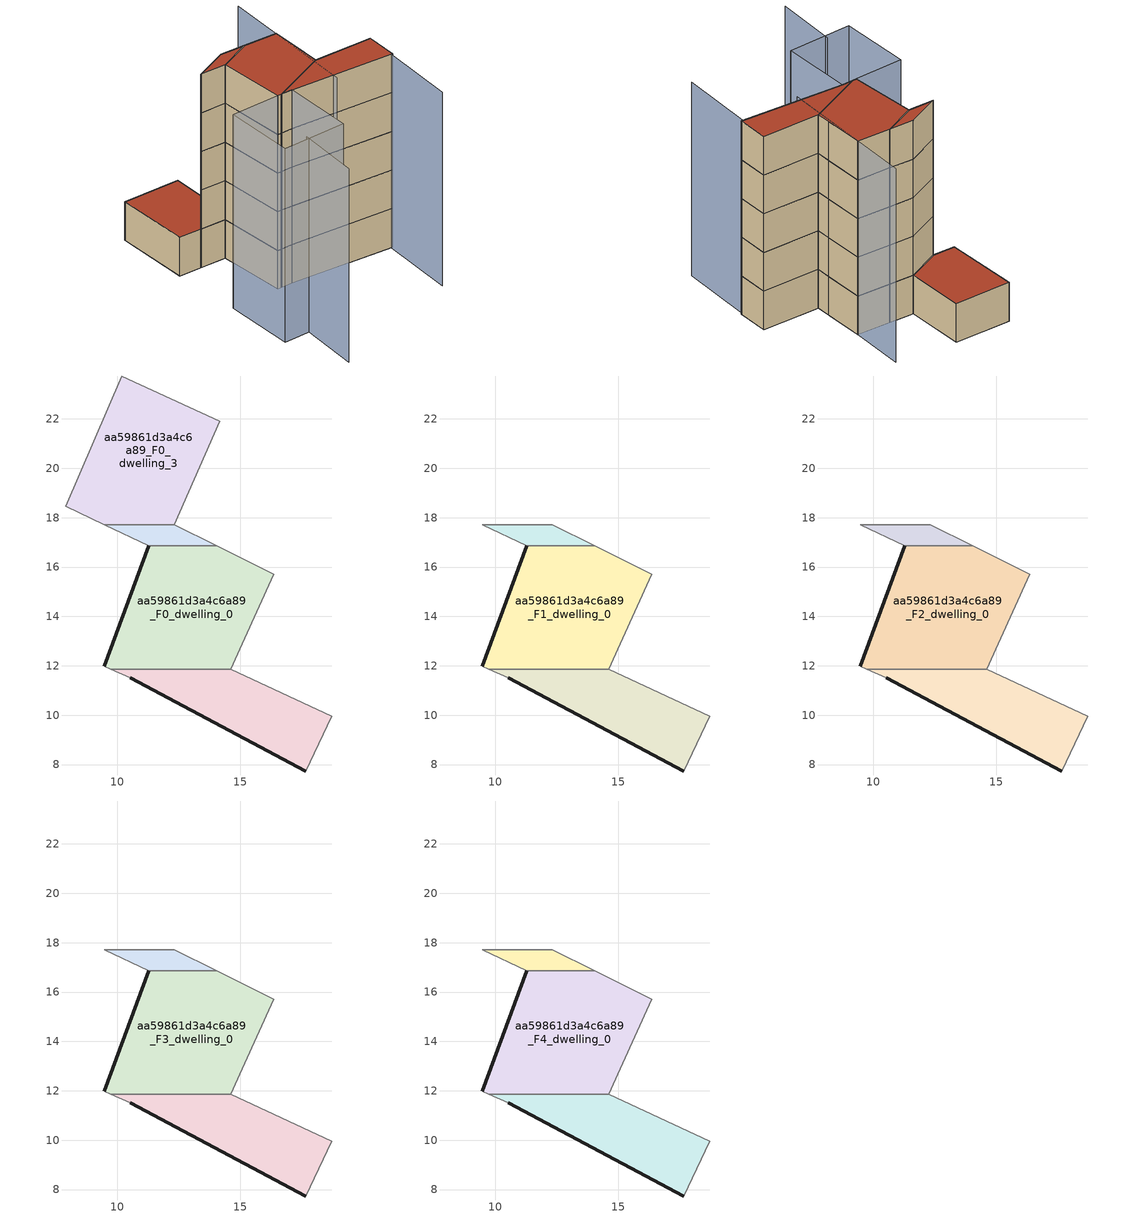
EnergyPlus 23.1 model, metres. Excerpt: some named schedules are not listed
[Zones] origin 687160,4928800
aa59861d3a4c6a89_F0_dwelling_0
 floor ground (EU_floor_Construction): 15.07,12.89 16.34,15.71 14.04,16.86 11.29,16.86 9.48,11.98 9.75,11.86 14.6,11.86 z0
 wall outside (EU_wall_Construction): 9.48,11.98 11.29,16.86 z0:3
 wall adiabatic (EU_wall_Construction): 9.75,11.86 9.48,11.98 / 14.04,16.86 16.34,15.71 15.07,12.89 14.6,11.86 z0:3
 wall to aa59861d3a4c6a89_F0_dwelling_2 (EU_wall_Construction): 14.6,11.86 9.75,11.86 z0:3
 wall to aa59861d3a4c6a89_F0_dwelling_1 (EU_wall_Construction): 11.29,16.86 14.04,16.86 z0:3
aa59861d3a4c6a89_F0_dwelling_1
 floor ground (EU_floor_Construction): 14.04,16.86 12.32,17.72 9.48,17.72 11.29,16.86 z0
 wall adiabatic (EU_wall_Construction): 11.29,16.86 9.48,17.72 / 12.32,17.72 14.04,16.86 z0:3
 wall to aa59861d3a4c6a89_F0_dwelling_3 (EU_wall_Construction): 9.48,17.72 12.32,17.72 z0:3
aa59861d3a4c6a89_F0_dwelling_2
 floor ground (EU_floor_Construction): 17.65,7.74 18.69,9.95 14.6,11.86 9.75,11.86 10.54,11.51 z0
 wall outside (EU_wall_Construction): 17.65,7.74 10.54,11.51 z0:3
 wall adiabatic (EU_wall_Construction): 10.54,11.51 9.75,11.86 / 14.6,11.86 18.69,9.95 17.65,7.74 z0:3
aa59861d3a4c6a89_F0_dwelling_3
 floor ground (EU_floor_Construction): 12.32,17.72 14.16,21.91 10.18,23.74 7.93,18.46 9.48,17.72 z0
 wall adiabatic (EU_wall_Construction): 9.48,17.72 7.93,18.46 10.18,23.74 14.16,21.91 12.32,17.72 z0:3
 roof outside (EU_roof_Construction): 14.16,21.91 12.32,17.72 9.48,17.72 7.93,18.46 10.18,23.74 z3
aa59861d3a4c6a89_F1_dwelling_0
 floor to aa59861d3a4c6a89_F0_dwelling_0 (EU_floor_Construction): 15.07,12.89 16.34,15.71 14.04,16.86 11.29,16.86 9.48,11.98 9.75,11.86 14.6,11.86 z3
 wall outside (EU_wall_Construction): 9.48,11.98 11.29,16.86 z3:6
 wall adiabatic (EU_wall_Construction): 9.75,11.86 9.48,11.98 / 14.04,16.86 16.34,15.71 15.07,12.89 14.6,11.86 z3:6
 wall to aa59861d3a4c6a89_F1_dwelling_2 (EU_wall_Construction): 14.6,11.86 9.75,11.86 z3:6
 wall to aa59861d3a4c6a89_F1_dwelling_1 (EU_wall_Construction): 11.29,16.86 14.04,16.86 z3:6
aa59861d3a4c6a89_F1_dwelling_1
 floor to aa59861d3a4c6a89_F0_dwelling_1 (EU_floor_Construction): 14.04,16.86 12.32,17.72 9.48,17.72 11.29,16.86 z3
 wall adiabatic (EU_wall_Construction): 11.29,16.86 9.48,17.72 12.32,17.72 14.04,16.86 z3:6
aa59861d3a4c6a89_F1_dwelling_2
 floor to aa59861d3a4c6a89_F0_dwelling_2 (EU_floor_Construction): 17.65,7.74 18.69,9.95 14.6,11.86 9.75,11.86 10.54,11.51 z3
 wall outside (EU_wall_Construction): 17.65,7.74 10.54,11.51 z3:6
 wall adiabatic (EU_wall_Construction): 10.54,11.51 9.75,11.86 / 14.6,11.86 18.69,9.95 17.65,7.74 z3:6
aa59861d3a4c6a89_F2_dwelling_0
 floor to aa59861d3a4c6a89_F1_dwelling_0 (EU_floor_Construction): 15.07,12.89 16.34,15.71 14.04,16.86 11.29,16.86 9.48,11.98 9.75,11.86 14.6,11.86 z6
 wall outside (EU_wall_Construction): 9.48,11.98 11.29,16.86 z6:9
 wall adiabatic (EU_wall_Construction): 9.75,11.86 9.48,11.98 / 14.04,16.86 16.34,15.71 15.07,12.89 14.6,11.86 z6:9
 wall to aa59861d3a4c6a89_F2_dwelling_2 (EU_wall_Construction): 14.6,11.86 9.75,11.86 z6:9
 wall to aa59861d3a4c6a89_F2_dwelling_1 (EU_wall_Construction): 11.29,16.86 14.04,16.86 z6:9
aa59861d3a4c6a89_F2_dwelling_1
 floor to aa59861d3a4c6a89_F1_dwelling_1 (EU_floor_Construction): 14.04,16.86 12.32,17.72 9.48,17.72 11.29,16.86 z6
 wall adiabatic (EU_wall_Construction): 11.29,16.86 9.48,17.72 12.32,17.72 14.04,16.86 z6:9
aa59861d3a4c6a89_F2_dwelling_2
 floor to aa59861d3a4c6a89_F1_dwelling_2 (EU_floor_Construction): 17.65,7.74 18.69,9.95 14.6,11.86 9.75,11.86 10.54,11.51 z6
 wall outside (EU_wall_Construction): 17.65,7.74 10.54,11.51 z6:9
 wall adiabatic (EU_wall_Construction): 10.54,11.51 9.75,11.86 / 14.6,11.86 18.69,9.95 17.65,7.74 z6:9
aa59861d3a4c6a89_F3_dwelling_0
 floor to aa59861d3a4c6a89_F2_dwelling_0 (EU_floor_Construction): 15.07,12.89 16.34,15.71 14.04,16.86 11.29,16.86 9.48,11.98 9.75,11.86 14.6,11.86 z9
 wall outside (EU_wall_Construction): 9.48,11.98 11.29,16.86 z9:12
 wall adiabatic (EU_wall_Construction): 9.75,11.86 9.48,11.98 / 14.04,16.86 16.34,15.71 15.07,12.89 14.6,11.86 z9:12
 wall to aa59861d3a4c6a89_F3_dwelling_2 (EU_wall_Construction): 14.6,11.86 9.75,11.86 z9:12
 wall to aa59861d3a4c6a89_F3_dwelling_1 (EU_wall_Construction): 11.29,16.86 14.04,16.86 z9:12
aa59861d3a4c6a89_F3_dwelling_1
 floor to aa59861d3a4c6a89_F2_dwelling_1 (EU_floor_Construction): 14.04,16.86 12.32,17.72 9.48,17.72 11.29,16.86 z9
 wall adiabatic (EU_wall_Construction): 11.29,16.86 9.48,17.72 12.32,17.72 14.04,16.86 z9:12
aa59861d3a4c6a89_F3_dwelling_2
 floor to aa59861d3a4c6a89_F2_dwelling_2 (EU_floor_Construction): 17.65,7.74 18.69,9.95 14.6,11.86 9.75,11.86 10.54,11.51 z9
 wall outside (EU_wall_Construction): 17.65,7.74 10.54,11.51 z9:12
 wall adiabatic (EU_wall_Construction): 10.54,11.51 9.75,11.86 / 14.6,11.86 18.69,9.95 17.65,7.74 z9:12
aa59861d3a4c6a89_F4_dwelling_0
 floor to aa59861d3a4c6a89_F3_dwelling_0 (EU_floor_Construction): 15.07,12.89 16.34,15.71 14.04,16.86 11.29,16.86 9.48,11.98 9.75,11.86 14.6,11.86 z12
 wall outside (EU_wall_Construction): 9.48,11.98 11.29,16.86 z12:15
 wall adiabatic (EU_wall_Construction): 9.75,11.86 9.48,11.98 / 14.04,16.86 16.34,15.71 15.07,12.89 14.6,11.86 z12:15
 wall to aa59861d3a4c6a89_F4_dwelling_2 (EU_wall_Construction): 14.6,11.86 9.75,11.86 z12:15
 wall to aa59861d3a4c6a89_F4_dwelling_1 (EU_wall_Construction): 11.29,16.86 14.04,16.86 z12:15
 roof outside (EU_roof_Construction): 16.34,15.71 15.07,12.89 14.6,11.86 9.75,11.86 9.48,11.98 11.29,16.86 14.04,16.86 z15
aa59861d3a4c6a89_F4_dwelling_1
 floor to aa59861d3a4c6a89_F3_dwelling_1 (EU_floor_Construction): 14.04,16.86 12.32,17.72 9.48,17.72 11.29,16.86 z12
 wall adiabatic (EU_wall_Construction): 11.29,16.86 9.48,17.72 12.32,17.72 14.04,16.86 z12:15
 roof outside (EU_roof_Construction): 14.04,16.86 11.29,16.86 9.48,17.72 12.32,17.72 z15
aa59861d3a4c6a89_F4_dwelling_2
 floor to aa59861d3a4c6a89_F3_dwelling_2 (EU_floor_Construction): 17.65,7.74 18.69,9.95 14.6,11.86 9.75,11.86 10.54,11.51 z12
 wall outside (EU_wall_Construction): 17.65,7.74 10.54,11.51 z12:15
 wall adiabatic (EU_wall_Construction): 10.54,11.51 9.75,11.86 / 14.6,11.86 18.69,9.95 17.65,7.74 z12:15
 roof outside (EU_roof_Construction): 18.69,9.95 17.65,7.74 10.54,11.51 9.75,11.86 14.6,11.86 z15
shading: 3.63,3.61 5.84,7.93 / 14.91,2.61 17.57,7.8 / 13.28,9.58 18.18,19.51 / 10.55,11.52 8.39,6.53 / 8.39,6.53 3.87,8.49 / 3.87,8.49 6.02,13.48 / 6.02,13.48 10.55,11.52 z0:15
[Building]
EU S2 Campaign: North Axis=0; Terrain=City; Solar Distribution=FullExterior
[Site:Location]
Bologna: Latitude=44.5; Longitude=11.25; Time Zone=1; Elevation=37
[SizingPeriod:WeatherFileDays]
AnnualSizingPeriod: Begin Month=1; Begin Day of Month=1; End Month=12; End Day of Month=31; Day of Week for Start Day=Monday; Use Weather File Daylight Saving Period=No; Use Weather File Rain and Snow Indicators=No
[MATERIAL]
EU_InternalMass_Material: Roughness=MediumRough; Thickness=0.1; Conductivity=1; Density=1800; Specific Heat=900; Thermal Absorptance=0.9; Solar Absorptance=0.7; Visible Absorptance=0.7
[MATERIAL:NOMASS] Roughness=MediumRough; Thermal Absorptance=0.9; Solar Absorptance=0.7; Visible Absorptance=0.7
Name | Thermal Resistance
EU_wall_NoMass | 0.905828
EU_roof_NoMass | 0.37593
EU_floor_NoMass | 0.67114
[CONSTRUCTION]
EU_wall_Construction: EU_wall_NoMass
EU_roof_Construction: EU_roof_NoMass
EU_floor_Construction: EU_floor_NoMass
EU_InternalMass_Construction: EU_InternalMass_Material
[ZONE] Type=1; Multiplier=1; Ceiling Height=autocalculate; Floor Area=autocalculate; Part of Total Floor Area=Yes
Name | Volume
aa59861d3a4c6a89_F0_dwelling_0 | 75.7654
aa59861d3a4c6a89_F1_dwelling_0; aa59861d3a4c6a89_F2_dwelling_0; aa59861d3a4c6a89_F3_dwelling_0; aa59861d3a4c6a89_F4_dwelling_0 | 75.7639
aa59861d3a4c6a89_F0_dwelling_1; aa59861d3a4c6a89_F1_dwelling_1; aa59861d3a4c6a89_F2_dwelling_1; aa59861d3a4c6a89_F3_dwelling_1; aa59861d3a4c6a89_F4_dwelling_1 | 7.1814
aa59861d3a4c6a89_F0_dwelling_2 | 45.7727
aa59861d3a4c6a89_F1_dwelling_2; aa59861d3a4c6a89_F2_dwelling_2; aa59861d3a4c6a89_F3_dwelling_2; aa59861d3a4c6a89_F4_dwelling_2 | 45.7734
aa59861d3a4c6a89_F0_dwelling_3 | 70.5286
[INTERNALMASS] Construction=EU_InternalMass_Construction
Name | Zone or ZoneList | Surface Area
aa59861d3a4c6a89_F0_dwelling_0_EU_InternalMass | aa59861d3a4c6a89_F0_dwelling_0 | 25.2549
aa59861d3a4c6a89_F0_dwelling_1_EU_InternalMass | aa59861d3a4c6a89_F0_dwelling_1 | 2.39367
aa59861d3a4c6a89_F0_dwelling_2_EU_InternalMass | aa59861d3a4c6a89_F0_dwelling_2 | 15.2577
aa59861d3a4c6a89_F0_dwelling_3_EU_InternalMass | aa59861d3a4c6a89_F0_dwelling_3 | 23.5093
aa59861d3a4c6a89_F1_dwelling_0_EU_InternalMass | aa59861d3a4c6a89_F1_dwelling_0 | 22.1385
aa59861d3a4c6a89_F1_dwelling_1_EU_InternalMass | aa59861d3a4c6a89_F1_dwelling_1 | 22.1385
aa59861d3a4c6a89_F1_dwelling_2_EU_InternalMass | aa59861d3a4c6a89_F1_dwelling_2 | 22.1385
aa59861d3a4c6a89_F2_dwelling_0_EU_InternalMass | aa59861d3a4c6a89_F2_dwelling_0 | 22.1385
aa59861d3a4c6a89_F2_dwelling_1_EU_InternalMass | aa59861d3a4c6a89_F2_dwelling_1 | 22.1385
aa59861d3a4c6a89_F2_dwelling_2_EU_InternalMass | aa59861d3a4c6a89_F2_dwelling_2 | 22.1385
aa59861d3a4c6a89_F3_dwelling_0_EU_InternalMass | aa59861d3a4c6a89_F3_dwelling_0 | 22.1385
aa59861d3a4c6a89_F3_dwelling_1_EU_InternalMass | aa59861d3a4c6a89_F3_dwelling_1 | 22.1385
aa59861d3a4c6a89_F3_dwelling_2_EU_InternalMass | aa59861d3a4c6a89_F3_dwelling_2 | 22.1385
aa59861d3a4c6a89_F4_dwelling_0_EU_InternalMass | aa59861d3a4c6a89_F4_dwelling_0 | 22.1385
aa59861d3a4c6a89_F4_dwelling_1_EU_InternalMass | aa59861d3a4c6a89_F4_dwelling_1 | 22.1385
aa59861d3a4c6a89_F4_dwelling_2_EU_InternalMass | aa59861d3a4c6a89_F4_dwelling_2 | 22.1385
[OTHEREQUIPMENT] Fuel Type=Electricity; Design Level Calculation Method=Watts/Area; Power per Zone Floor Area=1; Fraction Latent=0; Fraction Radiant=0; Fraction Lost=0; Carbon Dioxide Generation Rate=0; EndUse Subcategory=EU_Step8_InternalGains
Name | Zone or ZoneList or Space or SpaceList | Schedule
EU_Step8_InternalGain_aa59861d3a4c6a89_F0_dwelling_0_f000 | aa59861d3a4c6a89_F0_dwelling_0 | EU_Step8_GainSchedule_aa59861d3a4c6a89_F0_dwelling_0_f000
EU_Step8_InternalGain_aa59861d3a4c6a89_F0_dwelling_1_f000 | aa59861d3a4c6a89_F0_dwelling_1 | EU_Step8_GainSchedule_aa59861d3a4c6a89_F0_dwelling_1_f000
EU_Step8_InternalGain_aa59861d3a4c6a89_F0_dwelling_2_f000 | aa59861d3a4c6a89_F0_dwelling_2 | EU_Step8_GainSchedule_aa59861d3a4c6a89_F0_dwelling_2_f000
EU_Step8_InternalGain_aa59861d3a4c6a89_F0_dwelling_3_f000 | aa59861d3a4c6a89_F0_dwelling_3 | EU_Step8_GainSchedule_aa59861d3a4c6a89_F0_dwelling_3_f000
EU_Step8_InternalGain_aa59861d3a4c6a89_F1_dwelling_0_f000 | aa59861d3a4c6a89_F1_dwelling_0 | EU_Step8_GainSchedule_aa59861d3a4c6a89_F1_dwelling_0_f000
EU_Step8_InternalGain_aa59861d3a4c6a89_F1_dwelling_1_f000 | aa59861d3a4c6a89_F1_dwelling_1 | EU_Step8_GainSchedule_aa59861d3a4c6a89_F1_dwelling_1_f000
EU_Step8_InternalGain_aa59861d3a4c6a89_F1_dwelling_2_f000 | aa59861d3a4c6a89_F1_dwelling_2 | EU_Step8_GainSchedule_aa59861d3a4c6a89_F1_dwelling_2_f000
EU_Step8_InternalGain_aa59861d3a4c6a89_F2_dwelling_0_f000 | aa59861d3a4c6a89_F2_dwelling_0 | EU_Step8_GainSchedule_aa59861d3a4c6a89_F2_dwelling_0_f000
EU_Step8_InternalGain_aa59861d3a4c6a89_F2_dwelling_1_f000 | aa59861d3a4c6a89_F2_dwelling_1 | EU_Step8_GainSchedule_aa59861d3a4c6a89_F2_dwelling_1_f000
EU_Step8_InternalGain_aa59861d3a4c6a89_F2_dwelling_2_f000 | aa59861d3a4c6a89_F2_dwelling_2 | EU_Step8_GainSchedule_aa59861d3a4c6a89_F2_dwelling_2_f000
EU_Step8_InternalGain_aa59861d3a4c6a89_F3_dwelling_0_f000 | aa59861d3a4c6a89_F3_dwelling_0 | EU_Step8_GainSchedule_aa59861d3a4c6a89_F3_dwelling_0_f000
EU_Step8_InternalGain_aa59861d3a4c6a89_F3_dwelling_1_f000 | aa59861d3a4c6a89_F3_dwelling_1 | EU_Step8_GainSchedule_aa59861d3a4c6a89_F3_dwelling_1_f000
EU_Step8_InternalGain_aa59861d3a4c6a89_F3_dwelling_2_f000 | aa59861d3a4c6a89_F3_dwelling_2 | EU_Step8_GainSchedule_aa59861d3a4c6a89_F3_dwelling_2_f000
EU_Step8_InternalGain_aa59861d3a4c6a89_F4_dwelling_0_f000 | aa59861d3a4c6a89_F4_dwelling_0 | EU_Step8_GainSchedule_aa59861d3a4c6a89_F4_dwelling_0_f000
EU_Step8_InternalGain_aa59861d3a4c6a89_F4_dwelling_1_f000 | aa59861d3a4c6a89_F4_dwelling_1 | EU_Step8_GainSchedule_aa59861d3a4c6a89_F4_dwelling_1_f000
EU_Step8_InternalGain_aa59861d3a4c6a89_F4_dwelling_2_f000 | aa59861d3a4c6a89_F4_dwelling_2 | EU_Step8_GainSchedule_aa59861d3a4c6a89_F4_dwelling_2_f000
[ZONEVENTILATION:DESIGNFLOWRATE] Schedule=EU_AlwaysOn; Design Flow Rate Calculation Method=AirChanges/Hour; Air Changes per Hour=0.73129; Ventilation Type=Natural; Fan Pressure Rise=0; Fan Total Efficiency=1; Constant Term Coefficient=1; Temperature Term Coefficient=0; Velocity Term Coefficient=0; Velocity Squared Term Coefficient=0; Minimum Indoor Temperature=-100; Maximum Indoor Temperature=100; Delta Temperature=-100; Minimum Outdoor Temperature=-100; Maximum Outdoor Temperature=100; Maximum Wind Speed=40
Name | Zone or ZoneList or Space or SpaceList
EU_ConstantAir_aa59861d3a4c6a89_F0_dwelling_0 | aa59861d3a4c6a89_F0_dwelling_0
EU_ConstantAir_aa59861d3a4c6a89_F0_dwelling_1 | aa59861d3a4c6a89_F0_dwelling_1
EU_ConstantAir_aa59861d3a4c6a89_F0_dwelling_2 | aa59861d3a4c6a89_F0_dwelling_2
EU_ConstantAir_aa59861d3a4c6a89_F0_dwelling_3 | aa59861d3a4c6a89_F0_dwelling_3
EU_ConstantAir_aa59861d3a4c6a89_F1_dwelling_0 | aa59861d3a4c6a89_F1_dwelling_0
EU_ConstantAir_aa59861d3a4c6a89_F1_dwelling_1 | aa59861d3a4c6a89_F1_dwelling_1
EU_ConstantAir_aa59861d3a4c6a89_F1_dwelling_2 | aa59861d3a4c6a89_F1_dwelling_2
EU_ConstantAir_aa59861d3a4c6a89_F2_dwelling_0 | aa59861d3a4c6a89_F2_dwelling_0
EU_ConstantAir_aa59861d3a4c6a89_F2_dwelling_1 | aa59861d3a4c6a89_F2_dwelling_1
EU_ConstantAir_aa59861d3a4c6a89_F2_dwelling_2 | aa59861d3a4c6a89_F2_dwelling_2
EU_ConstantAir_aa59861d3a4c6a89_F3_dwelling_0 | aa59861d3a4c6a89_F3_dwelling_0
EU_ConstantAir_aa59861d3a4c6a89_F3_dwelling_1 | aa59861d3a4c6a89_F3_dwelling_1
EU_ConstantAir_aa59861d3a4c6a89_F3_dwelling_2 | aa59861d3a4c6a89_F3_dwelling_2
EU_ConstantAir_aa59861d3a4c6a89_F4_dwelling_0 | aa59861d3a4c6a89_F4_dwelling_0
EU_ConstantAir_aa59861d3a4c6a89_F4_dwelling_1 | aa59861d3a4c6a89_F4_dwelling_1
EU_ConstantAir_aa59861d3a4c6a89_F4_dwelling_2 | aa59861d3a4c6a89_F4_dwelling_2
[HVACTEMPLATE:THERMOSTAT] Constant Heating Setpoint=20; Constant Cooling Setpoint=50
EU_HeatOnly_aa59861d3a4c6a89_F0_dwelling_0; EU_HeatOnly_aa59861d3a4c6a89_F0_dwelling_1; EU_HeatOnly_aa59861d3a4c6a89_F0_dwelling_2; EU_HeatOnly_aa59861d3a4c6a89_F0_dwelling_3; EU_HeatOnly_aa59861d3a4c6a89_F1_dwelling_0; EU_HeatOnly_aa59861d3a4c6a89_F1_dwelling_1; EU_HeatOnly_aa59861d3a4c6a89_F1_dwelling_2; EU_HeatOnly_aa59861d3a4c6a89_F2_dwelling_0; EU_HeatOnly_aa59861d3a4c6a89_F2_dwelling_1; EU_HeatOnly_aa59861d3a4c6a89_F2_dwelling_2; EU_HeatOnly_aa59861d3a4c6a89_F3_dwelling_0; EU_HeatOnly_aa59861d3a4c6a89_F3_dwelling_1; EU_HeatOnly_aa59861d3a4c6a89_F3_dwelling_2; EU_HeatOnly_aa59861d3a4c6a89_F4_dwelling_0; EU_HeatOnly_aa59861d3a4c6a89_F4_dwelling_1; EU_HeatOnly_aa59861d3a4c6a89_F4_dwelling_2
[HVACTEMPLATE:ZONE:IDEALLOADSAIRSYSTEM] System Availability Schedule=EU_AlwaysOn; Maximum Heating Supply Air Temperature=50; Minimum Cooling Supply Air Temperature=13; Maximum Heating Supply Air Humidity Ratio=0.0156; Minimum Cooling Supply Air Humidity Ratio=0.0077; Heating Limit=NoLimit; Cooling Limit=NoLimit; Heating Availability Schedule=EU_AlwaysOn; Cooling Availability Schedule=EU_CoolingOff; Dehumidification Control Type=ConstantSensibleHeatRatio; Cooling Sensible Heat Ratio=0.7; Dehumidification Setpoint=60; Humidification Control Type=None; Humidification Setpoint=30; Outdoor Air Method=None; Outdoor Air Flow Rate per Person=0.00944; Outdoor Air Flow Rate per Zone Floor Area=0; Outdoor Air Flow Rate per Zone=0; Demand Controlled Ventilation Type=None; Outdoor Air Economizer Type=NoEconomizer; Heat Recovery Type=None; Sensible Heat Recovery Effectiveness=0.7; Latent Heat Recovery Effectiveness=0.65
Name | Template Thermostat
aa59861d3a4c6a89_F0_dwelling_0 | EU_HeatOnly_aa59861d3a4c6a89_F0_dwelling_0
aa59861d3a4c6a89_F0_dwelling_1 | EU_HeatOnly_aa59861d3a4c6a89_F0_dwelling_1
aa59861d3a4c6a89_F0_dwelling_2 | EU_HeatOnly_aa59861d3a4c6a89_F0_dwelling_2
aa59861d3a4c6a89_F0_dwelling_3 | EU_HeatOnly_aa59861d3a4c6a89_F0_dwelling_3
aa59861d3a4c6a89_F1_dwelling_0 | EU_HeatOnly_aa59861d3a4c6a89_F1_dwelling_0
aa59861d3a4c6a89_F1_dwelling_1 | EU_HeatOnly_aa59861d3a4c6a89_F1_dwelling_1
aa59861d3a4c6a89_F1_dwelling_2 | EU_HeatOnly_aa59861d3a4c6a89_F1_dwelling_2
aa59861d3a4c6a89_F2_dwelling_0 | EU_HeatOnly_aa59861d3a4c6a89_F2_dwelling_0
aa59861d3a4c6a89_F2_dwelling_1 | EU_HeatOnly_aa59861d3a4c6a89_F2_dwelling_1
aa59861d3a4c6a89_F2_dwelling_2 | EU_HeatOnly_aa59861d3a4c6a89_F2_dwelling_2
aa59861d3a4c6a89_F3_dwelling_0 | EU_HeatOnly_aa59861d3a4c6a89_F3_dwelling_0
aa59861d3a4c6a89_F3_dwelling_1 | EU_HeatOnly_aa59861d3a4c6a89_F3_dwelling_1
aa59861d3a4c6a89_F3_dwelling_2 | EU_HeatOnly_aa59861d3a4c6a89_F3_dwelling_2
aa59861d3a4c6a89_F4_dwelling_0 | EU_HeatOnly_aa59861d3a4c6a89_F4_dwelling_0
aa59861d3a4c6a89_F4_dwelling_1 | EU_HeatOnly_aa59861d3a4c6a89_F4_dwelling_1
aa59861d3a4c6a89_F4_dwelling_2 | EU_HeatOnly_aa59861d3a4c6a89_F4_dwelling_2
